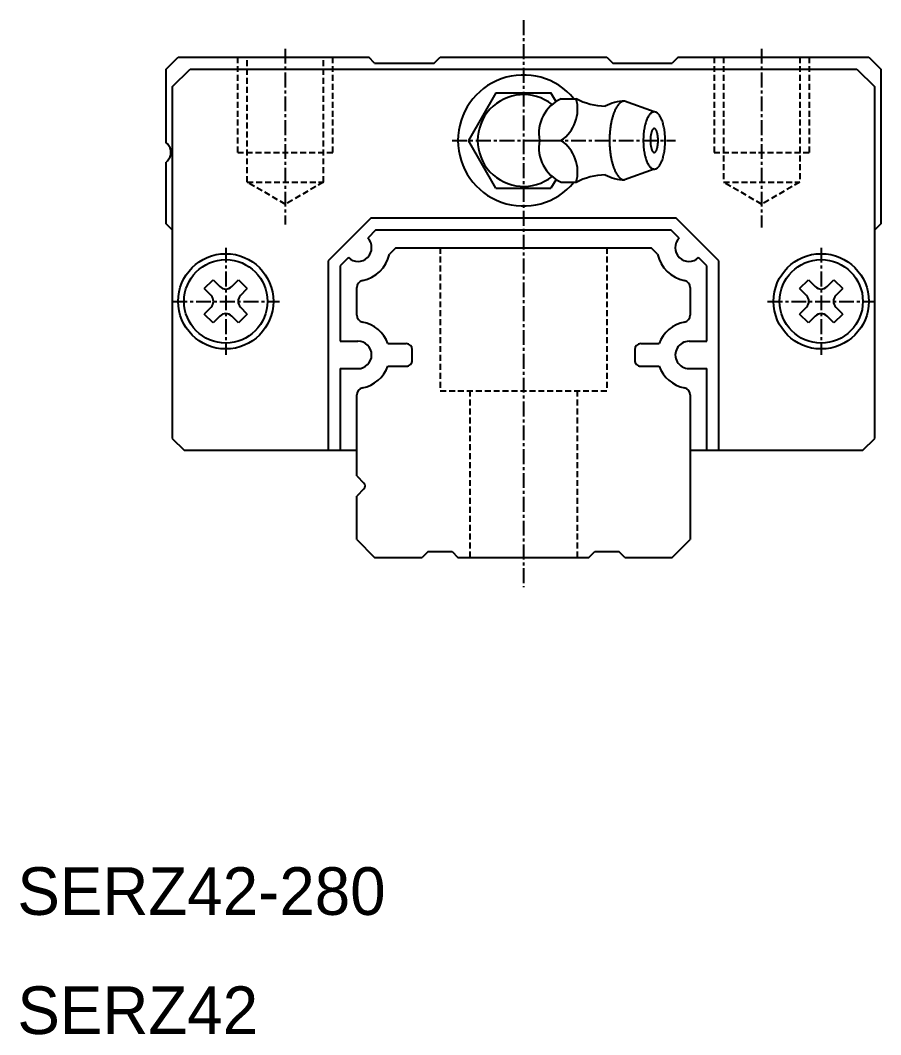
# Model space of a CAD drawing. Extents: x 10 to 407, y 10 to 195.
# Drawn here: x 10.2 to 82.5, y 9.9 to 95.1 of the extents above; entities that cross this region are included whole.
import ezdxf

# ---------------------------------------------------------------- set-up
doc = ezdxf.new("R2010")
doc.units = 0
doc.linetypes.add('CENTER', pattern=[2, 1.25, -0.25, 0.25, -0.25])
doc.linetypes.add('DASHED', pattern=[0.75, 0.5, -0.25])
doc.layers.get('0').update_dxf_attribs({"linetype": 'CONTINUOUS'})
doc.layers.add('CENTER', color=1, linetype='CENTER')

msp = doc.modelspace()

# ---------------------------------------------------------------- linework, layer by layer
at = {"color": 7, "linetype": 'CONTINUOUS'}
for p, q in [((22.500124, 90.99996), (23.500124, 91.99996)), ((23.5, 92), (39.5, 92)), ((40.000122, 91.49999), (39.500122, 91.99999)), ((45.00012, 91.49996), (45.500119, 91.99996)), ((45.5, 92), (59.5, 92)), ((59.5001, 91.99999), (60.00009, 91.49999)), ((65.50007, 91.99996), (65.00007, 91.49996)), ((65.5, 92), (81.5, 92)), ((81.50006, 92), (82.50006, 90.99999)), ((40, 91.5), (45.000015, 91.5)), ((60, 91.5), (65.00002, 91.5)), ((22.5, 84.80709), (22.5, 90.99999)), ((23.000062, 89.50001), (24.500068, 91.00001)), ((24.500015, 91), (80.49995, 91)), ((80.50003, 91.00001), (82.00004, 89.5)), ((82.5, 90.99999), (82.5, 77.99999)), ((23, 89.5), (23, 60)), ((82, 60), (82, 89.5)), ((50.19057, 89.00003), (47.881166, 85.00002)), ((50.19058, 89.00003), (52.5, 89.00003)), ((52.5, 89.00003), (54.80942, 89.00003)), ((55.21974, 88.28935), (54.80943, 89.00003)), ((55.64541, 88.5074), (56.92356, 88.5074)), ((63.48072, 87.4), (60.98625, 88.3)), ((22.600115, 84.70709), (22.500106, 84.80709)), ((50.19057, 81.00001), (47.881166, 85.00002)), ((53.84953, 85), (55.64541, 85)), ((22.5, 78), (22.5, 83.19278)), ((22.60013, 83.29291), (22.500111, 83.19289)), ((63.48072, 82.6), (60.98625, 81.7)), ((50.19058, 81), (52.5, 81)), ((52.5, 81), (54.80942, 81)), ((55.23242, 81.73264), (54.80943, 81.00001)), ((55.64541, 81.4926), (56.92356, 81.4926)), ((39.700076, 78.5), (36.100083, 74.89999)), ((39.700027, 78.5), (65.29996, 78.5)), ((68.90003, 74.89997), (65.30003, 78.49999)), ((23.00005, 77.50002), (22.500103, 77.99997)), ((40.114301, 77.50001), (39.420327, 76.80603)), ((40.114243, 77.5), (64.88574, 77.5)), ((65.57978, 76.80602), (64.88581, 77.5)), ((82.50009, 78.00002), (82.00005, 77.49997)), ((41.7888, 75.99999), (41.238801, 75.44999)), ((41.788757, 76), (63.21126, 76)), ((63.76129, 75.45002), (63.21129, 76.00002)), ((37.794048, 75.17975), (37.100063, 74.48576)), ((67.90004, 74.48575), (67.20606, 75.17973)), ((36.100006, 74.89998), (36.100006, 59)), ((37.100006, 74.48575), (37.100006, 68.15001)), ((67.90001, 68.15001), (67.90001, 74.48575)), ((68.89999, 59), (68.89999, 74.89998)), ((25.691266, 72.5661), (26.433967, 73.3088)), ((26.433938, 73.30881), (27.005063, 72.73768)), ((27.995019, 72.73767), (28.566144, 73.3088)), ((28.566164, 73.30882), (29.308865, 72.56612)), ((75.69126, 72.5661), (76.43396, 73.3088)), ((76.43395, 73.3088), (77.00507, 72.73768)), ((77.99501, 72.73768), (78.56613, 73.3088)), ((78.56616, 73.30882), (79.30885, 72.56613)), ((25.691236, 72.56611), (26.262362, 71.99498)), ((28.73771, 71.99498), (29.308835, 72.56611)), ((38.5, 70.34673), (38.5, 72.65326)), ((66.5, 72.65326), (66.5, 70.34673)), ((75.69125, 72.5661), (76.26237, 71.99498)), ((78.73771, 71.99497), (79.30883, 72.5661)), ((26.262372, 71.00502), (25.691247, 70.4339)), ((29.308836, 70.43391), (28.73771, 71.00504)), ((76.26236, 71.00503), (75.69125, 70.43391)), ((79.30885, 70.43391), (78.73772, 71.00503)), ((26.433965, 69.69122), (25.691264, 70.43392)), ((27.005063, 70.26233), (26.433938, 69.69121)), ((28.566134, 69.69121), (27.995008, 70.26233)), ((29.308856, 70.43389), (28.566166, 69.6912)), ((76.43396, 69.69122), (75.69126, 70.43392)), ((77.00506, 70.26233), (76.43395, 69.69121)), ((78.56614, 69.6912), (77.99502, 70.26233)), ((79.30884, 70.4339), (78.56614, 69.6912)), ((37.100006, 68.15001), (38.600006, 68.15001)), ((66.40001, 68.15001), (67.90001, 68.15001)), ((41.119232, 67.95), (42.650009, 67.95)), ((43.150009, 66.54999), (43.150009, 67.45)), ((61.85001, 67.45), (61.85001, 66.54999)), ((62.35001, 67.95), (63.88078, 67.95)), ((37.100006, 65.85001), (37.100006, 59)), ((37.100006, 65.85001), (38.600006, 65.85001)), ((41.119232, 66.04999), (42.650009, 66.04999)), ((62.35001, 66.04999), (63.88078, 66.04999)), ((66.40001, 65.85001), (67.90001, 65.85001)), ((67.90001, 59), (67.90001, 65.85001)), ((38.5, 56.845), (38.5, 63.65328)), ((66.5, 63.65328), (66.5, 51.50002)), ((23.000035, 60.00001), (24.000053, 59)), ((81, 59.00003), (82.00002, 60.00003)), ((24.000015, 59), (38.5, 59)), ((66.5, 59), (80.99998, 59)), ((38.500042, 56.84498), (39.097537, 56.24749)), ((39.097548, 55.75252), (38.500042, 55.15501)), ((38.5, 51.50002), (38.5, 55.155)), ((38.500053, 51.50002), (40.000054, 50.00002)), ((65.00004, 50), (66.50004, 51.5)), ((44.500077, 50.50003), (44.000077, 50.00003)), ((44.5, 50.5), (46.5, 50.5)), ((46.500057, 50.5), (47.000058, 50)), ((58.00006, 50.00001), (58.50006, 50.50001)), ((58.5, 50.5), (60.5, 50.5)), ((61.00005, 50.00003), (60.50005, 50.50003)), ((40, 50), (44, 50)), ((47.000015, 50), (58, 50)), ((61, 50), (65, 50))]:
    msp.add_line(p, q, dxfattribs=at)
at = {"color": 3, "linetype": 'DASHED'}
for p, q in [((28.5, 84), (28.5, 92)), ((29.300003, 81.5), (29.300003, 92)), ((35.700012, 81.5), (35.700012, 92)), ((36.5, 84), (36.5, 92)), ((68.5, 92), (68.5, 84)), ((69.29999, 92), (69.29999, 81.5)), ((75.7, 92), (75.7, 81.5)), ((76.5, 92), (76.5, 84)), ((28.5, 84), (36.5, 84)), ((68.5, 84), (76.5, 84)), ((29.300003, 81.5), (35.700012, 81.5)), ((32.500095, 79.65251), (29.300102, 81.50003)), ((35.700104, 81.49994), (32.500107, 79.65242)), ((69.29999, 81.5), (75.7, 81.5)), ((72.50006, 79.65249), (69.30005, 81.50001)), ((75.70008, 81.5), (72.50008, 79.65248)), ((45.5, 76), (45.5, 64)), ((59.5, 76), (59.5, 64)), ((45.5, 64), (59.5, 64)), ((48, 64), (48, 50)), ((57, 64), (57, 50))]:
    msp.add_line(p, q, dxfattribs=at)
at = {"color": 7, "linetype": 'CONTINUOUS'}
for points in [[(60.9863, 88.3, 0), (60.9553, 88.299, 0), (60.9243, 88.296, 0), (60.8933, 88.2911, 0), (60.8625, 88.2841, 0), (60.8317, 88.2752, 0), (60.801, 88.2643, 0), (60.7704, 88.2514, 0), (60.7399, 88.2366, 0), (60.7096, 88.2198, 0), (60.6794, 88.2011, 0), (60.6494, 88.1805, 0), (60.6197, 88.1579, 0), (60.5901, 88.1334, 0), (60.5608, 88.1071, 0), (60.5318, 88.0789, 0), (60.503, 88.0488, 0), (60.4745, 88.0169, 0), (60.4463, 87.9832, 0), (60.4185, 87.9476, 0), (60.3909, 87.9103, 0), (60.3638, 87.8713, 0), (60.337, 87.8305, 0), (60.3106, 87.788, 0), (60.2846, 87.7438, 0), (60.2591, 87.698, 0), (60.234, 87.6506, 0), (60.2093, 87.6015, 0), (60.1851, 87.5509, 0), (60.1614, 87.4988, 0), (60.1382, 87.4451, 0), (60.1155, 87.39, 0), (60.0933, 87.3335, 0), (60.0716, 87.2755, 0), (60.0505, 87.2161, 0), (60.03, 87.1555, 0), (60.0101, 87.0935, 0), (59.9907, 87.0303, 0), (59.9719, 86.9658, 0), (59.9538, 86.9002, 0), (59.9362, 86.8334, 0), (59.9193, 86.7655, 0), (59.9031, 86.6965, 0), (59.8875, 86.6266, 0), (59.8725, 86.5556, 0), (59.8582, 86.4837, 0), (59.8446, 86.4109, 0), (59.8317, 86.3373, 0), (59.8195, 86.2629, 0), (59.808, 86.1877, 0), (59.7972, 86.1117, 0), (59.7871, 86.0351, 0), (59.7778, 85.9579, 0), (59.7691, 85.8802, 0), (59.7612, 85.8018, 0), (59.7541, 85.723, 0), (59.7477, 85.6438, 0), (59.742, 85.5642, 0), (59.7371, 85.4842, 0), (59.7329, 85.404, 0), (59.7295, 85.3235, 0), (59.7268, 85.2428, 0), (59.7249, 85.1619, 0), (59.7238, 85.081, 0), (59.7234, 85, 0), (59.7238, 84.919, 0), (59.7249, 84.8381, 0), (59.7268, 84.7572, 0), (59.7295, 84.6765, 0), (59.7329, 84.596, 0), (59.7371, 84.5158, 0), (59.742, 84.4358, 0), (59.7477, 84.3562, 0), (59.7541, 84.277, 0), (59.7612, 84.1982, 0), (59.7691, 84.1198, 0), (59.7778, 84.0421, 0), (59.7871, 83.9649, 0), (59.7972, 83.8883, 0), (59.808, 83.8123, 0), (59.8195, 83.7371, 0), (59.8317, 83.6627, 0), (59.8446, 83.5891, 0), (59.8582, 83.5163, 0), (59.8725, 83.4444, 0), (59.8875, 83.3734, 0), (59.9031, 83.3035, 0), (59.9193, 83.2345, 0), (59.9362, 83.1666, 0), (59.9538, 83.0998, 0), (59.9719, 83.0342, 0), (59.9907, 82.9697, 0), (60.0101, 82.9065, 0), (60.03, 82.8445, 0), (60.0505, 82.7839, 0), (60.0716, 82.7245, 0), (60.0933, 82.6665, 0), (60.1155, 82.61, 0), (60.1382, 82.5549, 0), (60.1614, 82.5012, 0), (60.1851, 82.4491, 0), (60.2093, 82.3985, 0), (60.234, 82.3494, 0), (60.2591, 82.302, 0), (60.2846, 82.2562, 0), (60.3106, 82.212, 0), (60.337, 82.1695, 0), (60.3638, 82.1287, 0), (60.3909, 82.0897, 0), (60.4185, 82.0524, 0), (60.4463, 82.0168, 0), (60.4745, 81.9831, 0), (60.503, 81.9512, 0), (60.5318, 81.9211, 0), (60.5608, 81.8929, 0), (60.5901, 81.8666, 0), (60.6197, 81.8421, 0), (60.6494, 81.8195, 0), (60.6794, 81.7989, 0), (60.7096, 81.7802, 0), (60.7399, 81.7634, 0), (60.7704, 81.7486, 0), (60.801, 81.7357, 0), (60.8317, 81.7248, 0), (60.8625, 81.7159, 0), (60.8933, 81.7089, 0), (60.9243, 81.704, 0), (60.9553, 81.701, 0), (60.9862, 81.7, 0)], [(63.4807, 87.4, 0), (63.4357, 87.3971, 0), (63.3907, 87.3884, 0), (63.346, 87.374, 0), (63.3015, 87.3539, 0), (63.2576, 87.3281, 0), (63.2141, 87.2967, 0), (63.1713, 87.2597, 0), (63.1292, 87.2173, 0), (63.088, 87.1696, 0), (63.0478, 87.1166, 0), (63.0085, 87.0585, 0), (62.9705, 86.9955, 0), (62.9336, 86.9277, 0), (62.8981, 86.8552, 0), (62.8639, 86.7783, 0), (62.8313, 86.6971, 0), (62.8002, 86.6117, 0), (62.7708, 86.5225, 0), (62.743, 86.4297, 0), (62.7171, 86.3334, 0), (62.6929, 86.2338, 0), (62.6707, 86.1314, 0), (62.6505, 86.0261, 0), (62.6322, 85.9184, 0), (62.616, 85.8085, 0), (62.6018, 85.6967, 0), (62.5898, 85.5832, 0), (62.5799, 85.4682, 0), (62.5722, 85.3522, 0), (62.5667, 85.2352, 0), (62.5634, 85.1178, 0), (62.5623, 85, 0), (62.5634, 84.8822, 0), (62.5667, 84.7648, 0), (62.5722, 84.6478, 0), (62.5799, 84.5318, 0), (62.5898, 84.4168, 0), (62.6018, 84.3033, 0), (62.616, 84.1915, 0), (62.6322, 84.0816, 0), (62.6505, 83.9739, 0), (62.6707, 83.8686, 0), (62.6929, 83.7662, 0), (62.7171, 83.6666, 0), (62.743, 83.5703, 0), (62.7708, 83.4775, 0), (62.8002, 83.3883, 0), (62.8313, 83.3029, 0), (62.8639, 83.2217, 0), (62.8981, 83.1448, 0), (62.9336, 83.0723, 0), (62.9705, 83.0045, 0), (63.0085, 82.9415, 0), (63.0478, 82.8834, 0), (63.088, 82.8304, 0), (63.1292, 82.7827, 0), (63.1713, 82.7403, 0), (63.2141, 82.7033, 0), (63.2576, 82.6719, 0), (63.3015, 82.6461, 0), (63.346, 82.626, 0), (63.3907, 82.6116, 0), (63.4357, 82.6029, 0), (63.4807, 82.6, 0), (63.5258, 82.6029, 0), (63.5707, 82.6116, 0), (63.6155, 82.626, 0), (63.6599, 82.6461, 0), (63.7039, 82.6719, 0), (63.7473, 82.7033, 0), (63.7901, 82.7403, 0), (63.8322, 82.7827, 0), (63.8734, 82.8304, 0), (63.9137, 82.8834, 0), (63.9529, 82.9415, 0), (63.991, 83.0045, 0), (64.0278, 83.0723, 0), (64.0634, 83.1448, 0), (64.0975, 83.2217, 0), (64.1302, 83.3029, 0), (64.1612, 83.3883, 0), (64.1907, 83.4775, 0), (64.2184, 83.5703, 0), (64.2444, 83.6666, 0), (64.2685, 83.7662, 0), (64.2907, 83.8686, 0), (64.311, 83.9739, 0), (64.3292, 84.0816, 0), (64.3455, 84.1915, 0), (64.3596, 84.3033, 0), (64.3716, 84.4168, 0), (64.3815, 84.5318, 0), (64.3892, 84.6478, 0), (64.3947, 84.7648, 0), (64.3981, 84.8822, 0), (64.3992, 85, 0), (64.3981, 85.1178, 0), (64.3947, 85.2352, 0), (64.3892, 85.3522, 0), (64.3815, 85.4682, 0), (64.3716, 85.5832, 0), (64.3596, 85.6967, 0), (64.3455, 85.8085, 0), (64.3292, 85.9184, 0), (64.311, 86.0261, 0), (64.2907, 86.1314, 0), (64.2685, 86.2338, 0), (64.2444, 86.3334, 0), (64.2184, 86.4297, 0), (64.1907, 86.5225, 0), (64.1612, 86.6117, 0), (64.1302, 86.6971, 0), (64.0975, 86.7783, 0), (64.0634, 86.8552, 0), (64.0278, 86.9277, 0), (63.991, 86.9955, 0), (63.9529, 87.0585, 0), (63.9137, 87.1166, 0), (63.8734, 87.1696, 0), (63.8322, 87.2173, 0), (63.7901, 87.2597, 0), (63.7473, 87.2967, 0), (63.7039, 87.3281, 0), (63.6599, 87.3539, 0), (63.6155, 87.374, 0), (63.5707, 87.3884, 0), (63.5258, 87.3971, 0), (63.4807, 87.4, 0)], [(63.4807, 84, 0), (63.4967, 84.0012, 0), (63.5125, 84.0048, 0), (63.5284, 84.0108, 0), (63.5441, 84.0192, 0), (63.5596, 84.03, 0), (63.575, 84.0431, 0), (63.5901, 84.0585, 0), (63.605, 84.0761, 0), (63.6196, 84.096, 0), (63.6338, 84.1181, 0), (63.6477, 84.1423, 0), (63.6611, 84.1685, 0), (63.6742, 84.1968, 0), (63.6867, 84.227, 0), (63.6988, 84.2591, 0), (63.7103, 84.2929, 0), (63.7213, 84.3284, 0), (63.7317, 84.3656, 0), (63.7415, 84.4043, 0), (63.7507, 84.4444, 0), (63.7592, 84.4859, 0), (63.7671, 84.5286, 0), (63.7743, 84.5724, 0), (63.7807, 84.6173, 0), (63.7865, 84.6631, 0), (63.7915, 84.7097, 0), (63.7957, 84.757, 0), (63.7992, 84.8049, 0), (63.8019, 84.8533, 0), (63.8039, 84.902, 0), (63.805, 84.9509, 0), (63.8054, 85, 0), (63.805, 85.0491, 0), (63.8039, 85.098, 0), (63.8019, 85.1467, 0), (63.7992, 85.1951, 0), (63.7957, 85.243, 0), (63.7915, 85.2903, 0), (63.7865, 85.3369, 0), (63.7807, 85.3827, 0), (63.7743, 85.4276, 0), (63.7671, 85.4714, 0), (63.7592, 85.5141, 0), (63.7507, 85.5556, 0), (63.7415, 85.5957, 0), (63.7317, 85.6344, 0), (63.7213, 85.6716, 0), (63.7103, 85.7071, 0), (63.6988, 85.7409, 0), (63.6867, 85.773, 0), (63.6742, 85.8032, 0), (63.6611, 85.8315, 0), (63.6477, 85.8577, 0), (63.6338, 85.8819, 0), (63.6196, 85.904, 0), (63.605, 85.9239, 0), (63.5901, 85.9415, 0), (63.575, 85.9569, 0), (63.5596, 85.97, 0), (63.5441, 85.9808, 0), (63.5284, 85.9892, 0), (63.5125, 85.9952, 0), (63.4967, 85.9988, 0), (63.4807, 86, 0), (63.4648, 85.9988, 0), (63.4489, 85.9952, 0), (63.4331, 85.9892, 0), (63.4174, 85.9808, 0), (63.4018, 85.97, 0), (63.3865, 85.9569, 0), (63.3713, 85.9415, 0), (63.3565, 85.9239, 0), (63.3419, 85.904, 0), (63.3276, 85.8819, 0), (63.3138, 85.8577, 0), (63.3003, 85.8315, 0), (63.2873, 85.8032, 0), (63.2747, 85.773, 0), (63.2627, 85.7409, 0), (63.2511, 85.7071, 0), (63.2401, 85.6716, 0), (63.2297, 85.6344, 0), (63.2199, 85.5957, 0), (63.2107, 85.5556, 0), (63.2022, 85.5141, 0), (63.1943, 85.4714, 0), (63.1872, 85.4276, 0), (63.1807, 85.3827, 0), (63.175, 85.3369, 0), (63.17, 85.2903, 0), (63.1657, 85.243, 0), (63.1622, 85.1951, 0), (63.1595, 85.1467, 0), (63.1576, 85.098, 0), (63.1564, 85.0491, 0), (63.156, 85, 0), (63.1564, 84.9509, 0), (63.1576, 84.902, 0), (63.1595, 84.8533, 0), (63.1622, 84.8049, 0), (63.1657, 84.757, 0), (63.17, 84.7097, 0), (63.175, 84.6631, 0), (63.1807, 84.6173, 0), (63.1872, 84.5724, 0), (63.1943, 84.5286, 0), (63.2022, 84.4859, 0), (63.2107, 84.4444, 0), (63.2199, 84.4043, 0), (63.2297, 84.3656, 0), (63.2401, 84.3284, 0), (63.2511, 84.2929, 0), (63.2627, 84.2591, 0), (63.2747, 84.227, 0), (63.2873, 84.1968, 0), (63.3003, 84.1685, 0), (63.3138, 84.1423, 0), (63.3276, 84.1181, 0), (63.3419, 84.096, 0), (63.3565, 84.0761, 0), (63.3713, 84.0585, 0), (63.3865, 84.0431, 0), (63.4018, 84.03, 0), (63.4174, 84.0192, 0), (63.4331, 84.0108, 0), (63.4489, 84.0048, 0), (63.4648, 84.0012, 0), (63.4807, 84, 0)]]:
    msp.add_polyline3d(points, dxfattribs=at)
for centre, radius in [((27.5, 71.5), 4), ((27.5, 71.5), 3.5), ((77.5, 71.5), 4), ((77.5, 71.5), 3.5)]:
    msp.add_circle(centre, radius, dxfattribs=at)
for centre, radius, start, end in [((52.5, 85), 5.5, 39.62121, 320.37879), ((52.5, 85), 3.849999, 51.526513, 308.47349), ((56.967, 85.60689), 3.17599, 114.03975, 191.01614), ((53.87016, 87.63352), 3.17599, 303.98386, 15.97117), ((59.61552, 93.86962), 5.999999, 243.20602, 267.6158), ((60.98625, 85.00001), 3.299999, 90.000073, 119.40699), ((21.89296, 83.99999), 1, 315.00119, 45.00009), ((56.967, 84.39312), 3.17599, 168.98386, 245.96025), ((53.87016, 82.36649), 3.17599, 344.02883, 56.01614), ((59.61552, 76.13039), 5.999999, 92.384205, 116.79398), ((60.98625, 85), 3.299999, 240.59301, 269.99993), ((38.600006, 76), 1.15, 225.50205, 44.49822), ((66.40001, 76), 1.15, 135.50177, 314.49796), ((38.418167, 76.07498), 2.889, 281.26956, 347.50613), ((66.58185, 76.07498), 2.889, 192.49387, 258.73048), ((39.100006, 72.65326), 0.6, 101.26958, 180.00002), ((65.90001, 72.65326), 0.6, 359.99995, 78.73039), ((27.5, 73.23265), 0.7, 225.00005, 314.99996), ((77.5, 73.23265), 0.7, 225.00005, 314.99996), ((25.767365, 71.5), 0.7, 315.00002, 44.99998), ((29.232651, 71.5), 0.7, 135, 224.99998), ((75.76736, 71.5), 0.7, 315.00002, 44.99998), ((79.23265, 71.5), 0.7, 135, 224.99998), ((27.5, 69.76737), 0.7, 45.000042, 134.99995), ((39.100006, 70.34673), 0.6, 180.00009, 258.73048), ((65.90001, 70.34673), 0.6, 281.26956, 359.99996), ((77.5, 69.76737), 0.7, 45.000042, 134.99995), ((38.418167, 66.92501), 2.889, 20.780639, 78.730443), ((66.58185, 66.92501), 2.889, 101.26952, 159.21936), ((38.600006, 67), 1.15, 270.00002, 89.99998), ((66.40001, 67), 1.15, 89.999982, 270.00002), ((42.650009, 67.45), 0.5, 0.00003597, 89.999982), ((62.35001, 67.45), 0.5, 89.999982, 179.99996), ((42.650009, 66.54999), 0.5, 270.00002, 0.00004), ((62.35001, 66.54999), 0.5, 179.99996, 270), ((38.418167, 67.07498), 2.889, 281.26956, 339.21936), ((66.58185, 67.07498), 2.889, 200.78064, 258.73048), ((39.100006, 63.65328), 0.6, 101.26952, 179.99991), ((65.90001, 63.65328), 0.6, 0.0000433, 78.730443), ((38.850006, 56), 0.350006, 315, 45)]:
    msp.add_arc(centre, radius, start, end, dxfattribs=at)
at = {"layer": 'CENTER', "color": 1, "linetype": 'CENTER'}
for p, q in [((52.5, 95.09), (52.5, 47.5)), ((32.5, 92.70124), (32.5, 77.95124)), ((72.5, 92.70124), (72.5, 77.70124)), ((46.5, 85), (65.25325, 85)), ((27.5, 76), (27.5, 67)), ((77.5, 76), (77.5, 67)), ((23, 71.5), (32, 71.5)), ((73, 71.5), (82, 71.5))]:
    msp.add_line(p, q, dxfattribs=at)

# ---------------------------------------------------------------- texts
at = {"color": 7, "linetype": 'CONTINUOUS'}
for s, p in [('SERZ42-280', (10, 20)), ('SERZ42', (10, 10))]:
    msp.add_text(s, height=4, dxfattribs=at).set_placement(p)

doc.saveas('drawing.dxf')
